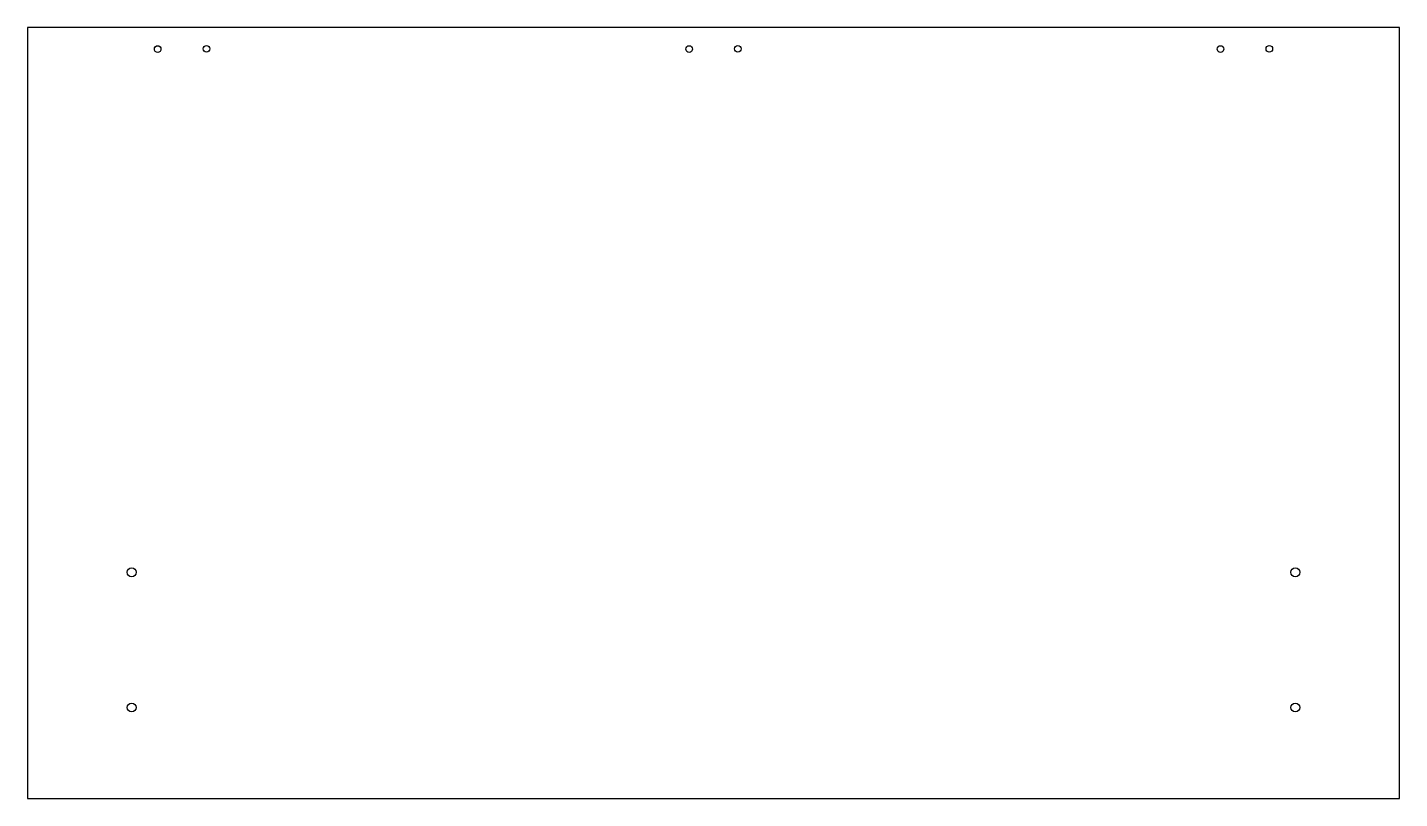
# Model space of a CAD drawing. Header units: millimetres. Extents: x -619 to 619, y -348 to 348.
import ezdxf

# ---------------------------------------------------------------- set-up
doc = ezdxf.new("R2010")
doc.units = ezdxf.units.MM

msp = doc.modelspace()

# ---------------------------------------------------------------- linework, layer by layer
at = {"color": 7, "linetype": 'Continuous', "lineweight": 25}
for p, q in [((619, 348), (-619, 348)), ((-619, 348), (-619, -348)), ((619, -348), (619, 348)), ((-619, -348), (619, -348))]:
    msp.add_line(p, q, dxfattribs=at)
for centre, radius in [((-501.5, 328.5), 3), ((-457.5, 328.6), 3), ((-22, 328.5), 3), ((22, 328.6), 3), ((457.5, 328.5), 3), ((501.5, 328.6), 3), ((-525, -143.8), 4), ((525, -143.8), 4), ((-525, -265.8), 4), ((525, -265.8), 4)]:
    msp.add_circle(centre, radius, dxfattribs=at)

doc.saveas('drawing.dxf')
